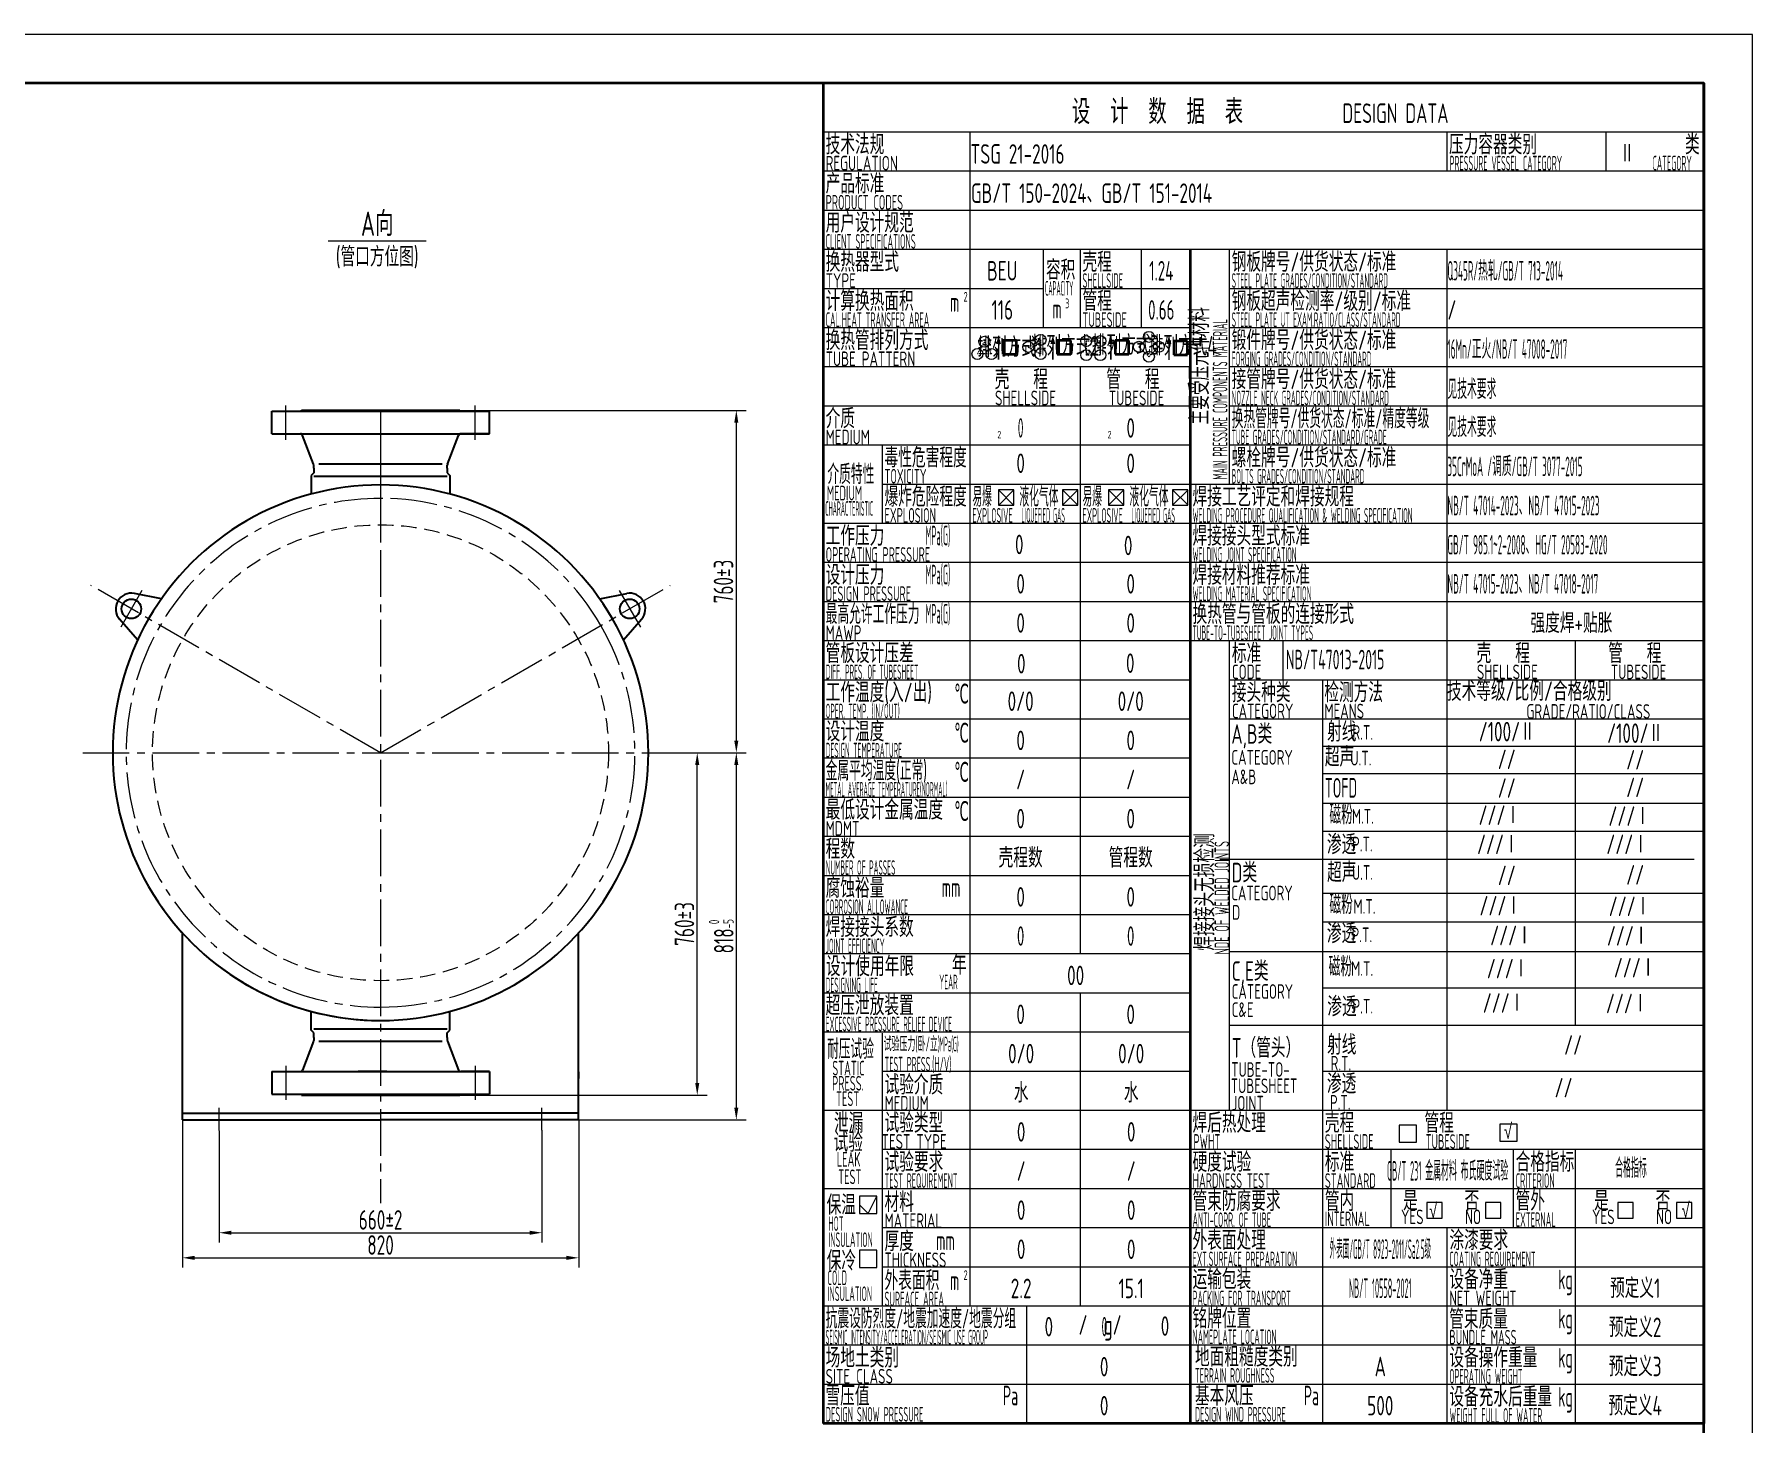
# Model space of a CAD drawing. Header units: millimetres. Extents: x 5765 to 6606, y -201 to 393.
# Drawn here: x 6254.8 to 6606, y 109.4 to 393.4 of the extents above; entities that cross this region are included whole.
import ezdxf
from ezdxf.enums import TextEntityAlignment as Align

# ---------------------------------------------------------------- set-up
doc = ezdxf.new("R2010")
doc.units = ezdxf.units.MM
for name, pattern in [('CENTER2', [28.575, 19.05, -3.175, 3.175, -3.175]), ('DASHED', [0.75, 0.5, -0.25]), ('DASHED2', [9.525, 6.35, -3.175])]:
    doc.linetypes.add(name, pattern=pattern)
for name, color, linetype, lineweight in [('1粗实线', 7, 'Continuous', 35), ('2细实线', 3, 'Continuous', 13), ('3中心线', 1, 'CENTER2', 13), ('4虚线', 4, 'DASHED2', 13), ('7文本', 2, 'Continuous', 13), ('8标注', 3, 'Continuous', 13), ('9图表', 4, 'Continuous', 13)]:
    doc.layers.add(name, color=color, linetype=linetype, lineweight=lineweight)
doc.styles.add('lanpec', font='bpec_e.shx', dxfattribs={"width": 0.75, "bigfont": 'hztxt.shx'})
doc.styles.add('lanpec-dim', font='bpec_e.shx', dxfattribs={"width": 0.75})
doc.dimstyles.new('lanpec', dxfattribs={"dimtxt": 4, "dimasz": 2.5, "dimexe": 2, "dimexo": 0, "dimtad": 1, "dimdsep": 46, "dimtxsty": 'lanpec-dim', "dimcen": 2.5, "dimclrd": 256, "dimclre": 256, "dimclrt": 256, "dimazin": 0, "dimtfac": 1, "dimtmove": 0, "dimatfit": 3, "dimfxl": 1, "dimlwd": -1, "dimlwe": -1, "dimarcsym": 0})

# ---------------------------------------------------------------- blocks, each defined once
blk = doc.blocks.new('A1')
at = {"layer": '1粗实线'}
blk.add_lwpolyline([(-816, 10), (-10, 10), (-10, 584), (-816, 584)], close=True, dxfattribs=at)
at = {"layer": '9图表'}
blk.add_lwpolyline([(-841, 0), (0, 0), (0, 594), (-841, 594)], close=True, dxfattribs=at)
blk = doc.blocks.new('换热器设计数据表')
for p, q in [((-141.04, -83.12), (-144.19, -83.12)), ((-144.19, -83.12), (-144.19, -86.27)), ((-141.04, -86.27), (-141.04, -83.12)), ((-127.94, -83.12), (-131.09, -83.12)), ((-131.09, -83.12), (-131.09, -86.27)), ((-127.94, -86.27), (-127.94, -83.12)), ((-118.54, -83.12), (-121.69, -83.12)), ((-121.69, -83.12), (-121.69, -86.27)), ((-118.54, -86.27), (-118.54, -83.12)), ((-105.44, -83.12), (-108.59, -83.12)), ((-108.59, -83.12), (-108.59, -86.27)), ((-105.44, -86.27), (-105.44, -83.12)), ((-144.19, -86.27), (-141.04, -86.27)), ((-131.09, -86.27), (-127.94, -86.27)), ((-121.69, -86.27), (-118.54, -86.27)), ((-108.59, -86.27), (-105.44, -86.27)), ((-58.74, -212.99), (-62.24, -212.99)), ((-62.24, -212.99), (-62.24, -216.49)), ((-58.74, -216.49), (-58.74, -212.99)), ((-38.15, -212.77), (-41.65, -212.77)), ((-41.65, -212.77), (-41.65, -216.27)), ((-38.15, -216.27), (-38.15, -212.77)), ((-62.24, -216.49), (-58.74, -216.49)), ((-41.65, -216.27), (-38.15, -216.27)), ((-169.06, -227.53), (-172.56, -227.53)), ((-172.56, -227.53), (-172.56, -231.03)), ((-169.06, -231.03), (-169.06, -227.53)), ((-172.56, -231.03), (-169.06, -231.03)), ((-53.44, -228.83), (-56.59, -228.83)), ((-56.59, -228.83), (-56.59, -231.98)), ((-53.44, -231.98), (-53.44, -228.83)), ((-41.46, -228.83), (-44.61, -228.83)), ((-44.61, -228.83), (-44.61, -231.98)), ((-41.46, -231.98), (-41.46, -228.83)), ((-14.39, -228.83), (-17.54, -228.83)), ((-17.54, -228.83), (-17.54, -231.98)), ((-14.39, -231.98), (-14.39, -228.83)), ((-2.41, -228.83), (-5.56, -228.83)), ((-5.56, -228.83), (-5.56, -231.98)), ((-2.41, -231.98), (-2.41, -228.83)), ((-56.59, -231.98), (-53.44, -231.98)), ((-44.61, -231.98), (-41.46, -231.98)), ((-17.54, -231.98), (-14.39, -231.98)), ((-5.56, -231.98), (-2.41, -231.98)), ((-169.06, -238.56), (-172.56, -238.56)), ((-172.56, -238.56), (-172.56, -242.06)), ((-169.06, -242.06), (-169.06, -238.56)), ((-172.56, -242.06), (-169.06, -242.06))]:
    blk.add_line(p, q)
at = {"layer": '1粗实线'}
for p, q in [((0, 0), (-180, 0)), ((-180, 0), (-180, -274)), ((0, 0), (0, -274)), ((-105, -34), (-105, -274)), ((-140.47, -52.59), (-143.27, -52.59)), ((-143.27, -52.59), (-143.27, -55.39)), ((-140.47, -55.39), (-140.47, -52.59)), ((-129.36, -52.59), (-132.16, -52.59)), ((-132.16, -52.59), (-132.16, -55.39)), ((-129.36, -55.39), (-129.36, -52.59)), ((-117.49, -52.59), (-120.29, -52.59)), ((-120.29, -52.59), (-120.29, -55.39)), ((-117.49, -55.39), (-117.49, -52.59)), ((-105.53, -52.69), (-108.33, -52.69)), ((-108.33, -52.69), (-108.33, -55.49)), ((-105.53, -55.49), (-105.53, -52.69)), ((-143.27, -55.39), (-140.47, -55.39)), ((-132.16, -55.39), (-129.36, -55.39)), ((-120.29, -55.39), (-117.49, -55.39)), ((-108.33, -55.49), (-105.53, -55.49)), ((0, -274), (-180, -274))]:
    blk.add_line(p, q, dxfattribs=at)
at = {"layer": '2细实线'}
for p, q in [((-170.81, -231.03), (-169.06, -227.53)), ((-172.56, -229.28), (-170.81, -231.03))]:
    blk.add_line(p, q, dxfattribs=at)
at = {"layer": '9图表'}
for p, q in [((0, -10), (-180, -10)), ((-150, -10), (-150, -154)), ((-52.5, -10), (-52.5, -18)), ((-20, -10), (-20, -18)), ((0, -18), (-180, -18)), ((0, -26), (-180, -26)), ((0, -34), (-180, -34)), ((-135, -34), (-135, -50)), ((-127.5, -34), (-127.5, -50)), ((-115, -34), (-115, -50)), ((-97, -34), (-97, -82)), ((-52.5, -34), (-52.5, -210)), ((-135, -42), (-180, -42)), ((-105, -42), (-127.5, -42)), ((0, -42), (-97, -42)), ((0, -42), (-97, -42)), ((-105, -50), (-180, -50)), ((-144.15, -51.6), (-144.15, -56.46)), ((-133.05, -51.6), (-133.05, -56.46)), ((-121.18, -51.6), (-121.18, -56.46)), ((-109.32, -51.7), (-109.32, -56.55)), ((0, -50), (-97, -50)), ((0, -50), (-97, -50)), ((-144.15, -56.46), (-144.15, -54.98)), ((-133.05, -56.46), (-133.05, -54.98)), ((-121.18, -56.46), (-121.18, -54.98)), ((-105, -58), (-180, -58)), ((-127.5, -58), (-127.5, -178)), ((0, -58), (-97, -58)), ((-105, -66), (-180, -66)), ((0, -66), (-97, -66)), ((-105, -74), (-180, -74)), ((-167.96, -74), (-167.96, -90)), ((0, -74), (-97, -74)), ((0, -82), (-167.96, -82)), ((0, -90), (-180, -90)), ((0, -98), (-180, -98)), ((0, -106), (-180, -106)), ((0, -114), (-180, -114)), ((0, -114), (-97, -114)), ((-97, -114), (-97, -210)), ((-85.95, -122), (-85.95, -114)), ((-26.25, -114), (-26.25, -122)), ((-105, -122), (-180, -122)), ((0, -122), (-97, -122)), ((0, -122), (-97, -122)), ((-77.95, -122), (-77.95, -210)), ((-105, -130), (-180, -130)), ((-77.95, -130), (-97, -130)), ((0, -130), (-85.95, -130)), ((-26.25, -130), (-26.25, -192.64)), ((0, -135.6), (-77.95, -135.6)), ((-105, -138), (-180, -138)), ((0, -141.16), (-77.95, -141.16)), ((-105, -146), (-180, -146)), ((0, -147.24), (-77.95, -147.24)), ((-105, -154), (-180, -154)), ((-150, -154), (-150, -250)), ((0, -152.97), (-77.95, -152.97)), ((-1.92, -158.71), (-98.92, -158.71)), ((-105, -162), (-180, -162)), ((0, -165.6), (-77.95, -165.6)), ((-105, -170), (-180, -170)), ((0, -171.52), (-77.95, -171.52)), ((-105, -178), (-180, -178)), ((0.09, -177.55), (-96.91, -177.55)), ((-105, -186), (-180, -186)), ((-127.5, -186), (-127.5, -250)), ((0.03, -185.02), (-77.93, -185.02)), ((-0.09, -192.64), (-97.09, -192.64)), ((-105, -194), (-180, -194)), ((-167.96, -194.21), (-167.96, -226.21)), ((-105, -202), (-167.96, -202)), ((0, -202), (-77.95, -202)), ((-105, -210), (-180, -210)), ((0, -210), (-105, -210)), ((-77.95, -210), (-77.95, -274)), ((0, -218), (-167.96, -218)), ((-63.95, -218), (-63.95, -234)), ((-38.95, -218), (-38.95, -234)), ((-26.25, -218), (-26.25, -234)), ((0, -226), (-180, -226)), ((-167.96, -226.21), (-167.96, -250)), ((0, -234), (-167.96, -234)), ((0, -234), (-167.96, -234)), ((-52.5, -234), (-52.5, -274)), ((-26.25, -234), (-26.25, -274)), ((0, -242), (-167.96, -242)), ((0, -250), (-180, -250)), ((-138.45, -250), (-138.45, -274)), ((-52.5, -258), (-180, -258)), ((0, -258), (-52.5, -258)), ((0, -266), (-180, -266)), ((0, -266), (-52.5, -266)), ((-77.95, -273.66), (-77.95, -274)), ((-52.5, -273.66), (-52.5, -274)), ((-26.25, -273.66), (-26.25, -274)), ((0, -274), (-180, -274)), ((0, -274), (-180, -274))]:
    blk.add_line(p, q, dxfattribs=at)
at = {"layer": '9图表', "linetype": 'DASHED', "ltscale": 0.6}
for p, q in [((-138.07, -53.9), (-135.57, -52.46)), ((-135.57, -52.46), (-135.57, -55.34)), ((-115.46, -53.87), (-113.42, -51.84)), ((-111.39, -53.87), (-113.42, -51.84)), ((-147.04, -52.84), (-148.48, -55.34)), ((-145.6, -55.34), (-148.48, -55.34)), ((-147.04, -52.84), (-145.6, -55.34)), ((-138.07, -53.9), (-135.57, -55.34)), ((-123.35, -52.7), (-126.23, -52.7)), ((-126.23, -52.7), (-126.23, -55.58)), ((-123.35, -55.58), (-126.23, -55.58)), ((-123.35, -55.58), (-123.35, -52.7)), ((-115.46, -53.87), (-113.42, -55.91)), ((-113.42, -55.91), (-111.39, -53.87))]:
    blk.add_line(p, q, dxfattribs=at)
at = {"layer": '9图表'}
for points in [[(-144.15, -51.6, 0, 1, 0), (-144.15, -53.31, 1, 1, 0)], [(-133.05, -51.6, 0, 1, 0), (-133.05, -53.31, 1, 1, 0)], [(-121.18, -51.6, 0, 1, 0), (-121.18, -53.31, 1, 1, 0)], [(-109.32, -51.6, 0, 1, 0), (-109.32, -53.31, 1, 1, 0)]]:
    blk.add_lwpolyline(points, format="xyseb", dxfattribs=at)
for centre in [(-147.04, -52.84), (-135.57, -52.46), (-126.23, -52.7), (-123.35, -52.7), (-113.42, -51.84), (-148.48, -55.34), (-145.6, -55.34), (-138.07, -53.9), (-135.57, -55.34), (-126.23, -55.58), (-123.35, -55.58), (-115.46, -53.87), (-113.42, -55.91), (-111.39, -53.87)]:
    blk.add_circle(centre, 1.12, dxfattribs=at)
at = {"layer": '7文本', "color": 4, "style": 'lanpec'}
for s, height, width, p in [('设  计  数  据  表', 5, 0.75, (-129.18, -8.34)), ('DESIGN DATA', 4, 0.75, (-73.86, -8.12)), ('技术法规', 4, 0.75, (-179.5, -14.54)), ('压力容器类别', 4, 0.75, (-52.07, -14.54)), ('类', 4, 0.75, (-3.82, -14.54)), ('REGULATION', 3, 0.75, (-179.5, -17.83)), ('PRESSURE VESSEL CATEGORY', 3, 0.4, (-51.95, -17.83)), ('CATEGORY', 3, 0.4, (-10.46, -17.82)), ('产品标准', 4, 0.75, (-179.5, -22.54)), ('PRODUCT CODES', 3, 0.6, (-179.5, -25.83)), ('用户设计规范 ', 4, 0.75, (-179.5, -30.54)), ('CLIENT SPECIFICATIONS', 3, 0.5, (-179.5, -33.83)), ('换热器型式', 4, 0.75, (-179.5, -38.54)), ('壳程', 4, 0.75, (-127, -38.54)), ('钢板牌号/供货状态/标准', 4, 0.75, (-96.5, -38.54)), ('容积', 4, 0.75, (-134.45, -40.17)), ('TYPE', 3, 0.75, (-179.5, -41.83)), ('计算换热面积', 4, 0.75, (-179.5, -46.54)), ('CAPACITY', 3, 0.3, (-134.66, -43.4)), ('SHELLSIDE', 3, 0.5, (-127, -41.83)), ('管程', 4, 0.75, (-127, -46.54)), ('STEEL PLATE GRADES/CONDITION/STANDARD', 3, 0.35, (-96.5, -41.83)), ('钢板超声检测率/级别/标准', 4, 0.75, (-96.5, -46.54)), ('m', 4, 0.6, (-154.09, -46.75)), ('2', 2, 0.6, (-151.31, -44.65)), ('m', 4, 0.6, (-133.16, -48.1)), ('3', 2, 0.6, (-130.54, -46)), ('CAL.HEAT TRANSFER AREA', 3, 0.45, (-179.5, -49.83)), ('TUBESIDE', 3, 0.6, (-127, -49.83)), ('STEEL PLATE UT EXAM.RATIO/CLASS/STANDARD', 3, 0.35, (-96.5, -49.83)), ('换热管排列方式', 4, 0.75, (-179.5, -54.54)), ('锻件牌号/供货状态/标准 ', 4, 0.75, (-96.5, -54.54)), ('TUBE PATTERN', 3, 0.75, (-179.5, -57.83)), ('FORGING GRADES/CONDITION/STANDARD', 3, 0.35, (-96.5, -57.83)), ('壳   程', 4, 0.75, (-144.94, -62.54)), ('管   程', 4, 0.75, (-122.14, -62.54)), ('接管牌号/供货状态/标准 ', 4, 0.75, (-96.5, -62.54)), ('SHELLSIDE', 3, 0.75, (-144.88, -65.83)), ('TUBESIDE', 3, 0.75, (-121.61, -65.83)), ('NOZZLE NECK GRADES/CONDITION/STANDARD', 3, 0.35, (-96.5, -65.83)), ('介质', 4, 0.75, (-179.5, -70.54)), ('换热管牌号/供货状态/标准/精度等级', 4, 0.6, (-96.5, -70.54)), ('MEDIUM', 3, 0.75, (-179.5, -73.83)), ('TUBE GRADES/CONDITION/STANDARD/GRADE', 3, 0.35, (-96.5, -73.83)), ('毒性危害程度', 4, 0.7, (-167.46, -78.54)), ('螺栓牌号/供货状态/标准 ', 4, 0.75, (-96.5, -78.54)), ('介质特性', 4, 0.6, (-179.15, -81.94)), ('TOXICITY ', 3, 0.6, (-167.46, -81.83)), ('BOLTS GRADES/CONDITION/STANDARD', 3, 0.35, (-96.5, -81.83)), ('MEDIUM ', 3, 0.6, (-179.26, -85.28)), ('爆炸危险程度', 4, 0.7, (-167.46, -86.54)), ('易爆', 4, 0.5, (-149.5, -86.54)), ('液化气体', 4, 0.5, (-139.9, -86.54)), ('易爆', 4, 0.5, (-127, -86.54)), ('液化气体', 4, 0.5, (-117.4, -86.54)), ('焊接工艺评定和焊接规程', 4, 0.75, (-104.5, -86.54)), ('CHARACTERISTIC', 3, 0.3, (-179.58, -88.43)), ('EXPLOSION', 3, 0.6, (-167.46, -89.83)), ('EXPLOSIVE', 3, 0.4, (-149.5, -89.83)), ('LIQUEFIED GAS', 3, 0.3, (-139.49, -89.81)), ('EXPLOSIVE', 3, 0.4, (-127, -89.83)), ('LIQUEFIED GAS', 3, 0.3, (-116.99, -89.81)), ('WELDING PROCEDURE QUALIFICATION & WELDING SPECIFICATION', 3, 0.35, (-104.5, -89.83)), ('工作压力', 4, 0.75, (-179.5, -94.54)), ('MPa(G)', 4, 0.35, (-159.07, -94.44)), ('焊接接头型式标准', 4, 0.75, (-104.5, -94.54)), ('OPERATING PRESSURE', 3, 0.6, (-179.5, -97.83)), ('WELDING JOINT SPECIFICATION', 3, 0.35, (-104.5, -97.83)), ('设计压力', 4, 0.75, (-179.5, -102.54)), ('MPa(G)', 4, 0.35, (-159.07, -102.44)), ('焊接材料推荐标准', 4, 0.75, (-104.5, -102.54)), ('DESIGN PRESSURE', 3, 0.6, (-179.5, -105.83)), ('WELDING MATERIAL SPECIFICATION', 3, 0.35, (-104.5, -105.83)), ('最高允许工作压力', 4, 0.6, (-179.5, -110.54)), ('MPa(G)', 4, 0.35, (-159.07, -110.44)), ('换热管与管板的连接形式', 4, 0.75, (-104.5, -110.54)), ('MAWP', 3, 0.75, (-179.5, -113.83)), ('TUBE-TO-TUBESHEET JOINT TYPES', 3, 0.35, (-104.5, -113.83)), ('管板设计压差', 4, 0.75, (-179.5, -118.54)), ('标准', 4, 0.75, (-96.46, -118.54)), ('NB/T47013-2015', 4, 0.6, (-85.4, -119.81)), ('壳   程', 4, 0.75, (-46.42, -118.54)), ('管   程', 4, 0.75, (-19.53, -118.54)), ('DIFF. PRES. OF TUBESHEET', 3, 0.35, (-179.5, -121.83)), ('CODE', 3, 0.75, (-96.46, -121.83)), ('SHELLSIDE', 3, 0.75, (-46.37, -121.83)), ('TUBESIDE', 3, 0.75, (-18.99, -121.83)), ('工作温度(入/出)', 4, 0.75, (-179.5, -126.54)), ('℃', 4, 0.53, (-153.22, -126.76)), ('接头种类', 4, 0.75, (-96.46, -126.54)), ('检测方法', 4, 0.75, (-77.55, -126.54)), ('技术等级/比例/合格级别', 4, 0.75, (-52.5, -126.26)), ('OPER. TEMP. (IN/OUT)', 3, 0.35, (-179.5, -129.83)), ('CATEGORY', 3, 0.75, (-96.46, -129.83)), ('MEANS', 3, 0.75, (-77.55, -129.83)), ('GRADE/RATIO/CLASS', 3, 0.75, (-36.24, -129.92)), ('设计温度', 4, 0.75, (-179.5, -134.54)), ('℃', 4, 0.53, (-153.22, -134.76)), ('A,B类', 4, 0.75, (-96.56, -135.02)), ('射线', 4, 0.75, (-76.99, -134.57)), ('R.T.', 3, 0.75, (-71.81, -134.22)), ('DESIGN TEMPERATURE', 3, 0.35, (-179.5, -137.83)), ('CATEGORY', 3, 0.75, (-96.56, -139.31)), ('超声', 4, 0.75, (-77.45, -139.68)), ('U.T.', 3, 0.75, (-72.21, -139.47)), ('金属平均温度(正常)', 4, 0.6, (-179.5, -142.54)), ('℃', 4, 0.53, (-153.22, -142.76)), ('A&B', 3, 0.75, (-96.56, -143.29)), ('METAL AVERAGE TEMPERATURE(NORMAL) ', 3, 0.3, (-179.5, -145.83)), ('TOFD', 4, 0.6, (-77.45, -146.03)), ('最低设计金属温度', 4, 0.75, (-179.5, -150.54)), ('℃', 4, 0.53, (-153.22, -150.76)), ('磁粉', 4, 0.6, (-76.52, -151.48)), ('MDMT', 3, 0.75, (-179.5, -153.83)), ('M.T.', 3, 0.75, (-71.93, -151.37)), ('程数', 4, 0.75, (-179.5, -158.54)), ('渗透', 4, 0.75, (-77.03, -157.62)), ('P.T.', 3, 0.75, (-71.89, -157.04)), ('NUMBER OF PASSES', 3, 0.35, (-179.5, -161.83)), ('D类', 4, 0.75, (-96.5, -163.36)), ('超声', 4, 0.75, (-76.99, -163.31)), ('U.T.', 3, 0.75, (-71.89, -162.85)), ('腐蚀裕量', 4, 0.75, (-179.5, -166.54)), ('mm', 4, 0.6, (-155.79, -166.36)), ('CATEGORY', 3, 0.75, (-96.59, -167.04)), ('CORROSION ALLOWANCE', 3, 0.35, (-179.5, -169.83)), ('D', 3, 0.75, (-96.41, -171)), ('磁粉', 4, 0.6, (-76.52, -169.85)), ('M.T.', 3, 0.75, (-71.6, -169.79)), ('焊接接头系数', 4, 0.75, (-179.5, -174.54)), ('渗透', 4, 0.75, (-77.03, -175.82)), ('JOINT EFFICIENCY', 3, 0.35, (-179.5, -177.83)), ('P.T.', 3, 0.75, (-72, -175.59)), ('设计使用年限', 4, 0.75, (-179.44, -182.54)), ('年', 4, 0.75, (-153.67, -182.21)), ('C,E类', 4, 0.75, (-96.5, -183.49)), ('磁粉', 4, 0.6, (-76.67, -182.59)), ('YEAR', 3, 0.35, (-156.26, -185.22)), ('M.T.', 3, 0.75, (-72.08, -182.48)), ('超压泄放装置', 4, 0.75, (-179.5, -190.54)), ('超压泄放装置', 4, 0.75, (-179.5, -190.54)), ('DESIGNING LIFE', 3, 0.35, (-179.5, -185.83)), ('CATEGORY', 3, 0.75, (-96.5, -187.17)), ('C&E', 3, 0.75, (-96.5, -190.89)), ('渗透', 4, 0.75, (-76.95, -190.76)), ('P.T.', 3, 0.75, (-71.81, -190.18)), ('EXCESSIVE PRESSURE RELIEF DEVICE', 3, 0.35, (-179.5, -193.83)), ('耐压试验', 4, 0.6, (-179.23, -199.45)), ('试验压力(卧/立)', 3, 0.4, (-167.63, -197.9)), ('MPa(G)', 3, 0.3, (-156.24, -197.92)), ('T（管头）', 4, 0.75, (-96.5, -199.19)), ('射线', 4, 0.75, (-76.99, -198.57)), ('STATIC', 3, 0.6, (-178.14, -202.84)), ('TEST PRESS.(H/V)', 3, 0.4, (-167.46, -202.03)), ('TUBE-TO-', 3, 0.75, (-96.59, -203.12)), ('R.T.', 3, 0.75, (-76.28, -201.83)), ('PRESS.', 3, 0.6, (-178.19, -205.93)), ('试验介质', 4, 0.75, (-167.46, -206.75)), ('TUBESHEET', 3, 0.75, (-96.68, -206.45)), ('渗透', 4, 0.75, (-77.03, -206.54)), ('TEST', 3, 0.6, (-177.37, -209.1)), ('MEDIUM', 3, 0.75, (-167.46, -210.03)), ('JOINT', 3, 0.75, (-96.5, -210)), ('P.T.', 3, 0.75, (-76.41, -209.83)), ('泄漏', 4, 0.75, (-177.79, -214.54)), ('试验类型', 4, 0.75, (-167.46, -214.54)), ('焊后热处理', 4, 0.75, (-104.5, -214.54)), ('壳程', 4, 0.75, (-77.45, -214.54)), ('管程', 4, 0.75, (-57.09, -214.57)), ('试验', 4, 0.75, (-177.88, -218.46)), ('TEST TYPE', 3, 0.75, (-168.08, -217.83)), ('PWHT', 3, 0.6, (-104.32, -217.83)), ('SHELLSIDE', 3, 0.6, (-77.45, -217.83)), ('TUBESIDE', 3, 0.6, (-56.85, -217.83)), ('LEAK', 3, 0.6, (-177.22, -221.48)), ('试验要求', 4, 0.75, (-167.46, -222.54)), ('硬度试验', 4, 0.75, (-104.5, -222.54)), ('标准', 4, 0.75, (-77.45, -222.54)), ('合格指标', 4, 0.75, (-38.45, -222.54)), ('TEST', 3, 0.6, (-176.92, -225.05)), ('TEST REQUIREMENT', 3, 0.4, (-167.46, -225.83)), ('HARDNESS TEST', 3, 0.6, (-104.5, -225.83)), ('STANDARD', 3, 0.6, (-77.45, -225.83)), ('CRITERION', 3, 0.5, (-38.45, -225.83)), ('保温', 4, 0.75, (-179.3, -231.3)), ('材料 ', 4, 0.75, (-167.46, -230.75)), ('管束防腐要求', 4, 0.75, (-104.5, -230.54)), ('管内', 4, 0.75, (-77.45, -230.54)), ('是', 4, 0.75, (-61.47, -230.45)), ('否', 4, 0.75, (-48.9, -230.45)), ('管外', 4, 0.75, (-38.45, -230.5)), ('是', 4, 0.75, (-22.42, -230.45)), ('否', 4, 0.75, (-9.85, -230.45)), ('HOT ', 3, 0.45, (-178.97, -234.61)), ('MATERIAL', 3, 0.75, (-167.46, -234.03)), ('ANTI-CORR. OF TUBE', 3, 0.4, (-104.5, -233.83)), ('INTERNAL', 3, 0.6, (-77.45, -233.64)), ('YES', 3, 0.75, (-61.88, -233.24)), ('NO', 3, 0.75, (-48.81, -233.24)), ('EXTERNAL', 3, 0.5, (-38.45, -233.8)), ('YES', 3, 0.75, (-22.83, -233.24)), ('NO', 3, 0.75, (-9.76, -233.24)), ('INSULATION ', 3, 0.45, (-178.97, -237.91)), ('厚度', 4, 0.75, (-167.46, -238.75)), ('外表面处理', 4, 0.75, (-104.5, -238.54)), ('涂漆要求', 4, 0.75, (-51.98, -238.54)), ('保冷', 4, 0.75, (-179.28, -242.69)), ('mm', 4, 0.6, (-156.93, -238.56)), ('EXT.SURFACE PREPARATION', 3, 0.4, (-104.5, -241.83)), ('COATING REQUIREMENT', 3, 0.4, (-52, -241.83)), ('外表面积', 4, 0.7, (-167.46, -246.75)), ('THICKNESS', 3, 0.74, (-167.46, -242.03)), ('运输包装', 4, 0.75, (-104.5, -246.54)), ('设备净重', 4, 0.75, (-52, -246.54)), ('COLD', 3, 0.45, (-179.11, -245.7)), ('m', 4, 0.6, (-154.09, -246.75)), ('2', 2, 0.6, (-151.31, -244.65)), ('kg', 4, 0.6, (-29.74, -246.54)), ('INSULATION ', 3, 0.45, (-179.11, -248.96)), ('SURFACE AREA', 3, 0.5, (-167.46, -250.03)), ('PACKING FOR TRANSPORT ', 3, 0.4, (-104.5, -249.83)), ('NET WEIGHT', 3, 0.7, (-52, -249.83)), ('抗震设防烈度/地震加速度/地震分组', 4, 0.6, (-179.5, -254.54)), (' /  g/  ', 4, 0.75, (-129.43, -255.82)), ('铭牌位置', 4, 0.75, (-104.5, -254.54)), ('管束质量', 4, 0.75, (-52.03, -254.68)), ('kg', 4, 0.6, (-29.74, -254.54)), ('SEISMIC INTENSITY/ACCELERATION/SEISMIC USE GROUP', 3, 0.3, (-179.5, -257.83)), ('NAMEPLATE LOCATION', 3, 0.4, (-104.5, -257.77)), ('BUNDLE MASS', 3, 0.6, (-52, -257.83)), ('场地土类别', 4, 0.75, (-179.5, -262.54)), ('地面粗糙度类别', 4, 0.75, (-104, -262.37)), ('设备操作重量', 4, 0.75, (-52, -262.54)), ('kg', 4, 0.6, (-29.74, -262.54)), ('SITE CLASS', 3, 0.75, (-179.5, -265.83)), ('TERRAIN ROUGHNESS', 3, 0.4, (-104, -265.65)), ('OPERATING WEIGHT', 3, 0.4, (-52, -265.83)), ('雪压值', 4, 0.75, (-179.53, -270.33)), ('Pa', 4, 0.6, (-143.27, -270.27)), ('基本风压', 4, 0.75, (-104, -270.33)), ('Pa', 4, 0.6, (-81.76, -270.27)), ('设备充水后重量', 4, 0.75, (-52, -270.54)), ('kg', 4, 0.6, (-29.74, -270.54)), ('DESIGN SNOW PRESSURE', 3, 0.5, (-179.53, -273.61)), ('DESIGN WIND PRESSURE', 3, 0.4, (-104, -273.61)), ('WEIGHT FULL OF WATER', 3, 0.4, (-51.95, -273.83))]:
    blk.add_text(s, height=height, dxfattribs=dict(at, width=width)).set_placement(p)
for s, height, width, p in [('主要受压元件材料', 4, 0.75, (-101.09, -69.74)), ('MAIN PRESSURE COMPONENTS MATERIAL ', 3, 0.5, (-97.36, -81.06)), ('焊接接头无损检测 ', 4, 0.75, (-100.01, -177.31)), ('NDE OF WELDED JOINTS', 3, 0.6, (-97, -178.13))]:
    blk.add_text(s, height=height, rotation=90, dxfattribs=dict(at, width=width)).set_placement(p)
blk = doc.blocks.new('*D43')
at = {"layer": '8标注', "transparency": 16777216}
for p, q in [((6292.54, 169.32), (6292.54, 146.46)), ((6358.54, 169.4), (6358.54, 146.46)), ((6295.04, 148.46), (6356.04, 148.46))]:
    blk.add_line(p, q, dxfattribs=at)
for points in [[(6295.04, 148.87), (6295.04, 148.04), (6292.54, 148.46)], [(6356.04, 148.87), (6356.04, 148.04), (6358.54, 148.46)]]:
    blk.add_solid(points, dxfattribs=at)
at = {"layer": 'Defpoints', "color": 0, "transparency": 16777216}
for p in [(6292.54, 169.32), (6358.54, 169.4), (6358.54, 148.46)]:
    blk.add_point(p, dxfattribs=at)
at = {"layer": '8标注', "transparency": 16777216, "insert": (6325.54, 151.08), "char_height": 4, "attachment_point": 5, "style": 'lanpec-dim'}
blk.add_mtext('660%%P2', dxfattribs=at)
blk = doc.blocks.new('*D44')
at = {"layer": '8标注', "transparency": 16777216}
for p, q in [((6285.04, 171.53), (6285.04, 141.33)), ((6366.04, 171.53), (6366.04, 141.33)), ((6287.54, 143.33), (6363.54, 143.33))]:
    blk.add_line(p, q, dxfattribs=at)
for points in [[(6287.54, 143.74), (6287.54, 142.91), (6285.04, 143.33)], [(6363.54, 143.74), (6363.54, 142.91), (6366.04, 143.33)]]:
    blk.add_solid(points, dxfattribs=at)
at = {"layer": 'Defpoints', "color": 0, "transparency": 16777216}
for p in [(6285.04, 171.53), (6366.04, 171.53), (6366.04, 143.33)]:
    blk.add_point(p, dxfattribs=at)
at = {"layer": '8标注', "transparency": 16777216, "insert": (6325.54, 145.95), "char_height": 4, "attachment_point": 5, "style": 'lanpec-dim'}
blk.add_mtext('820', dxfattribs=at)
blk = doc.blocks.new('*D47')
at = {"layer": '8标注', "transparency": 16777216}
for p, q in [((6341.73, 316.58), (6400.27, 316.58)), ((6398.27, 314.08), (6398.27, 249.08)), ((6380.29, 246.58), (6400.27, 246.58))]:
    blk.add_line(p, q, dxfattribs=at)
for points in [[(6397.85, 314.08), (6398.68, 314.08), (6398.27, 316.58)], [(6397.85, 249.08), (6398.68, 249.08), (6398.27, 246.58)]]:
    blk.add_solid(points, dxfattribs=at)
at = {"layer": 'Defpoints', "color": 0, "transparency": 16777216}
for p in [(6341.73, 316.58), (6380.29, 246.58), (6398.27, 246.58)]:
    blk.add_point(p, dxfattribs=at)
at = {"layer": '8标注', "transparency": 16777216, "insert": (6395.64, 281.58), "char_height": 4, "attachment_point": 5, "rotation": 90, "style": 'lanpec-dim'}
blk.add_mtext('760%%P3', dxfattribs=at)
blk = doc.blocks.new('*D48')
at = {"layer": '8标注', "transparency": 16777216}
for p, q in [((6380.29, 246.58), (6400.27, 246.58)), ((6398.27, 244.08), (6398.27, 174.03)), ((6366.04, 171.53), (6400.27, 171.53))]:
    blk.add_line(p, q, dxfattribs=at)
for points in [[(6397.85, 244.08), (6398.68, 244.08), (6398.27, 246.58)], [(6397.85, 174.03), (6398.68, 174.03), (6398.27, 171.53)]]:
    blk.add_solid(points, dxfattribs=at)
at = {"layer": 'Defpoints', "color": 0, "transparency": 16777216}
for p in [(6380.29, 246.58), (6366.04, 171.53), (6398.27, 171.53)]:
    blk.add_point(p, dxfattribs=at)
at = {"layer": '8标注', "transparency": 16777216, "insert": (6395.19, 209.06), "char_height": 4, "attachment_point": 5, "rotation": 90, "style": 'lanpec-dim'}
blk.add_mtext('818{\\H0.525x;\\S 0^ -5;}', dxfattribs=at)
blk = doc.blocks.new('*D49')
at = {"layer": '8标注', "transparency": 16777216}
for p, q in [((6380.29, 246.58), (6392.28, 246.58)), ((6390.28, 179.08), (6390.28, 244.08)), ((6341.73, 176.58), (6392.28, 176.58))]:
    blk.add_line(p, q, dxfattribs=at)
for points in [[(6389.86, 244.08), (6390.7, 244.08), (6390.28, 246.58)], [(6389.86, 179.08), (6390.7, 179.08), (6390.28, 176.58)]]:
    blk.add_solid(points, dxfattribs=at)
at = {"layer": 'Defpoints', "color": 0, "transparency": 16777216}
for p in [(6380.29, 246.58), (6390.28, 246.58), (6341.73, 176.58)]:
    blk.add_point(p, dxfattribs=at)
at = {"layer": '8标注', "transparency": 16777216, "insert": (6387.66, 211.58), "char_height": 4, "attachment_point": 5, "rotation": 90, "style": 'lanpec-dim'}
blk.add_mtext('760%%P3', dxfattribs=at)
blk = doc.blocks.new('*U27')
at = {"layer": '2细实线'}
blk.add_line((-10, 0), (10, 0), dxfattribs=at)
at = {"layer": '7文本', "style": 'lanpec', "width": 0.75}
for tag, height, p in [('节点图名称', 5, (0, 3.5)), ('比例', 4, (0, -3.25))]:
    blk.add_attdef(tag, text='', height=height, dxfattribs=at).set_placement(p, align=Align.MIDDLE_CENTER)

msp = doc.modelspace()

# ---------------------------------------------------------------- linework, layer by layer
for p, q in [((6303.288, 316.383), (6347.788, 316.383)), ((6303.288, 311.773), (6303.288, 316.383)), ((6309.348, 316.583), (6341.728, 316.583)), ((6309.348, 316.383), (6309.348, 316.583)), ((6341.728, 316.383), (6341.728, 316.583)), ((6347.788, 311.773), (6347.788, 316.383)), ((6303.288, 311.773), (6347.788, 311.773)), ((6303.288, 311.773), (6309.144, 311.773)), ((6311.856, 305.569), (6309.611, 311.452)), ((6339.221, 305.569), (6341.466, 311.452)), ((6347.788, 311.773), (6341.933, 311.773)), ((6311.888, 303.822), (6311.354, 303.288)), ((6311.354, 303.288), (6311.354, 299.464)), ((6311.888, 304.783), (6311.888, 305.391)), ((6311.888, 304.783), (6311.888, 303.822)), ((6339.188, 303.087), (6311.888, 303.087)), ((6338.168, 305.583), (6312.909, 305.583)), ((6339.188, 304.783), (6339.188, 305.391)), ((6339.188, 304.783), (6339.188, 303.822)), ((6339.188, 303.822), (6339.722, 303.288)), ((6339.722, 303.288), (6339.722, 299.464)), ((6280.731, 278.045), (6275.216, 279.134)), ((6370.346, 278.045), (6375.86, 279.134)), ((6275.888, 269.657), (6272.188, 273.888)), ((6375.189, 269.657), (6378.889, 273.888)), ((6285.038, 172.932), (6285.038, 209.742)), ((6366.038, 171.532), (6366.038, 209.742)), ((6311.354, 189.879), (6311.354, 193.703)), ((6339.722, 189.879), (6339.722, 193.703)), ((6311.888, 189.345), (6311.354, 189.879)), ((6339.188, 190.08), (6311.888, 190.08)), ((6339.188, 189.345), (6339.722, 189.879)), ((6311.856, 187.597), (6309.611, 181.715)), ((6311.888, 188.383), (6311.888, 189.345)), ((6311.888, 188.383), (6311.888, 187.776)), ((6338.168, 187.583), (6312.909, 187.583)), ((6339.188, 188.383), (6339.188, 189.345)), ((6339.188, 188.383), (6339.188, 187.776)), ((6339.221, 187.597), (6341.466, 181.715)), ((6303.288, 181.393), (6347.788, 181.393)), ((6303.288, 181.393), (6303.288, 176.783)), ((6303.288, 181.393), (6309.144, 181.393)), ((6326.793, 181.393), (6320.938, 181.393)), ((6347.788, 181.393), (6341.933, 181.393)), ((6347.788, 181.393), (6347.788, 176.783)), ((6366.038, 181.383), (6366.038, 179.983)), ((6285.038, 171.532), (6285.038, 176.783)), ((6303.288, 176.783), (6347.788, 176.783)), ((6309.348, 176.783), (6309.348, 176.583)), ((6309.348, 176.583), (6341.728, 176.583)), ((6320.733, 176.783), (6320.733, 176.583)), ((6341.728, 176.783), (6341.728, 176.583)), ((6285.038, 172.932), (6325.538, 172.932)), ((6366.038, 172.932), (6325.538, 172.932)), ((6285.038, 171.532), (6325.538, 171.532)), ((6285.038, 171.532), (6325.538, 171.532)), ((6366.038, 171.532), (6325.538, 171.532)), ((6366.038, 171.532), (6325.538, 171.532))]:
    msp.add_line(p, q)
for centre in [(6274.597, 275.995), (6376.48, 275.995)]:
    msp.add_circle(centre, 2)
for centre, radius, start, end in [((6309.144, 311.273), 0.5, 20.88476, 90), ((6341.933, 311.273), 0.5, 90, 159.11524), ((6311.388, 305.391), 0.5, 0, 20.88476), ((6339.688, 305.391), 0.5, 159.11524, 180), ((6325.538, 246.583), 54.75, 90, 150), ((6325.538, 246.583), 54.75, 30, 90), ((6274.597, 275.995), 3.2, 78.82881, 221.17119), ((6376.48, 275.995), 3.2, 318.82881, 101.17119), ((6325.538, 246.583), 54.75, 150, 270), ((6325.538, 246.583), 54.75, 270, 30), ((6325.538, 246.583), 54.75, 215.07463, 270), ((6311.388, 187.776), 0.5, 339.11524, 0), ((6339.688, 187.776), 0.5, 180, 200.88476), ((6309.144, 181.893), 0.5, 270, 339.11524), ((6341.933, 181.893), 0.5, 200.88476, 270)]:
    msp.add_arc(centre, radius, start, end)
at = {"layer": '2细实线'}
for p, q in [((6451.851, 300.296), (6455.001, 297.146)), ((6451.851, 297.146), (6455.001, 300.296)), ((6464.941, 300.326), (6468.091, 297.176)), ((6464.941, 297.176), (6468.091, 300.326)), ((6474.321, 300.326), (6477.471, 297.176)), ((6474.321, 297.176), (6477.471, 300.326)), ((6487.461, 300.346), (6490.611, 297.196)), ((6487.461, 297.196), (6490.611, 300.346))]:
    msp.add_line(p, q, dxfattribs=at)
at = {"layer": '3中心线', "ltscale": 0.5}
for p, q in [((6306.168, 310.583), (6306.168, 317.573)), ((6325.538, 316.583), (6325.538, 154.505)), ((6344.908, 310.583), (6344.908, 317.573)), ((6325.538, 307.669), (6325.538, 289.681)), ((6325.538, 246.583), (6266.324, 280.771)), ((6276.769, 279.757), (6272.424, 272.232)), ((6325.538, 246.583), (6384.753, 280.771)), ((6374.308, 279.757), (6378.653, 272.232)), ((6264.658, 246.583), (6386.419, 246.583)), ((6306.168, 182.583), (6306.168, 175.593)), ((6344.908, 182.583), (6344.908, 175.593)), ((6292.538, 169.325), (6292.538, 174.006)), ((6358.538, 169.396), (6358.538, 174.006))]:
    msp.add_line(p, q, dxfattribs=at)
for start, end in [(90, 270), (30, 90), (270, 30)]:
    msp.add_arc((6325.538, 246.583), 52, start, end, dxfattribs=at)
at = {"layer": '4虚线', "ltscale": 0.5}
msp.add_circle((6325.538, 246.583), 46.6, dxfattribs=at)

# ---------------------------------------------------------------- block references
msp.add_blockref('*U27', (6324.849, 351.233)).add_auto_attribs({'节点图名称': 'A向', '比例': '(管口方位图)'})
at = {"layer": '2细实线'}
for name, p in [('A1', (6606.028, -200.559)), ('换热器设计数据表', (6596.028, 383.441))]:
    msp.add_blockref(name, p, dxfattribs=at)

# ---------------------------------------------------------------- texts
at = {"layer": '7文本', "style": 'lanpec'}
for s, width, p in [('TSG 21-2016', 0.75, (6446.138, 368.994)), ('Ⅱ', 0.75, (6578.877, 369.114)), ('GB/T 150-2024、GB/T 151-2014', 0.75, (6446.248, 360.976)), ('Q345R/热轧/GB/T 713-2014', 0.4, (6543.638, 345.114)), ('/', 0.75, (6543.638, 337.114)), ('16Mn/正火/NB/T 47008-2017', 0.4, (6543.638, 329.114)), ('见技术要求', 0.5, (6543.638, 320.897)), ('见技术要求', 0.5, (6543.638, 313.114)), ('35CrMoA /调质/GB/T 3077-2015', 0.4, (6543.638, 305.114)), ('NB/T 47014-2023、NB/T 47015-2023', 0.4, (6543.638, 297.114)), ('GB/T 985.1~2-2008、HG/T 20583-2020', 0.4, (6543.638, 289.114)), ('NB/T 47015-2023、NB/T 47018-2017', 0.4, (6543.638, 281.114))]:
    msp.add_text(s, height=4, dxfattribs=dict(at, width=width)).set_placement(p, align=Align.MIDDLE_LEFT)
for s, height, width, p in [('BEU', 4, 0.75, (6452.638, 345.114)), ('1.24', 4, 0.65, (6485.138, 345.114)), ('116', 4, 0.75, (6452.638, 337.114)), ('0.66', 4, 0.65, (6485.138, 337.114)), ('排列方式1', 4, 0.75, (6454.178, 329.515)), ('排列方式2', 4, 0.75, (6465.519, 329.805)), ('排列方式3', 4, 0.75, (6477.842, 329.935)), ('排列方式4', 4, 0.75, (6489.512, 329.805)), ('0', 4, 0.5, (6456.388, 312.985)), ('0', 4, 0.75, (6478.888, 312.985)), ('2', 1.5, 0.75, (6452.044, 311.619)), ('2', 1.5, 0.75, (6474.573, 311.619)), ('0', 4, 0.75, (6456.388, 305.763)), ('0', 4, 0.75, (6478.888, 305.763)), ('0', 4, 0.75, (6456.103, 289.17)), ('0', 4, 0.75, (6478.373, 288.96)), ('0', 4, 0.75, (6456.388, 281.114)), ('0', 4, 0.75, (6478.888, 281.114)), ('0', 4, 0.75, (6456.388, 273.114)), ('0', 4, 0.75, (6478.888, 273.114)), ('强度焊+贴胀', 4, 0.75, (6568.973, 273.074)), ('0', 4, 0.75, (6456.523, 264.79)), ('0', 4, 0.75, (6478.793, 264.9)), ('0/0', 4, 0.75, (6456.388, 257.114)), ('0/0', 4, 0.75, (6478.888, 257.114)), ('0', 4, 0.75, (6456.388, 249.114)), ('0', 4, 0.75, (6478.888, 249.114)), ('/100/Ⅱ', 4, 0.75, (6555.763, 250.901)), ('/100/Ⅱ', 4, 0.75, (6582.013, 250.581)), ('//', 4, 0.75, (6555.763, 245.251)), ('//', 4, 0.75, (6582.013, 245.141)), ('/', 4, 0.75, (6456.388, 241.114)), ('/', 4, 0.75, (6478.888, 241.114)), ('//', 4, 0.75, (6555.763, 239.381)), ('//', 4, 0.75, (6582.013, 239.491)), ('///Ⅰ', 4, 0.75, (6554.256, 233.831)), ('///Ⅰ', 4, 0.75, (6580.796, 233.621)), ('0', 4, 0.75, (6456.388, 233.114)), ('0', 4, 0.75, (6478.888, 233.114)), ('///Ⅰ', 4, 0.75, (6553.936, 227.861)), ('///Ⅰ', 4, 0.75, (6580.366, 227.861)), ('壳程数', 4, 0.75, (6456.388, 225.114)), ('管程数', 4, 0.75, (6478.888, 225.114)), ('//', 4, 0.75, (6555.763, 221.511)), ('//', 4, 0.75, (6582.013, 221.621)), ('0', 4, 0.75, (6456.388, 217.114)), ('0', 4, 0.75, (6478.888, 217.114)), ('///Ⅰ', 4, 0.75, (6554.436, 215.301)), ('///Ⅰ', 4, 0.75, (6580.866, 215.191)), ('0', 4, 0.65, (6456.388, 209.114)), ('0', 4, 0.65, (6478.888, 209.114)), ('///Ⅰ', 4, 0.75, (6556.626, 209.225)), ('///Ⅰ', 4, 0.75, (6580.486, 209.161)), ('///Ⅰ', 4, 0.75, (6555.942, 202.464)), ('///Ⅰ', 4, 0.75, (6581.906, 202.651)), ('00', 4, 0.75, (6467.638, 201.065)), ('///Ⅰ', 4, 0.75, (6555.116, 195.441)), ('///Ⅰ', 4, 0.75, (6580.286, 195.331)), ('0', 4, 0.75, (6456.388, 193.114)), ('0', 4, 0.75, (6478.888, 193.114)), ('//', 4, 0.75, (6569.322, 186.854)), ('//', 4, 0.75, (6567.376, 178.111)), ('√', 3, 0.75, (6556.026, 169.181)), ('GB/T 231 金属材料 布氏硬度试验', 4, 0.3, (6543.683, 161.114)), ('合格指标', 4, 0.3, (6581.159, 161.693)), ('√', 3, 0.75, (6540.726, 152.961)), ('√', 3, 0.75, (6592.33, 153.041)), ('NB/T 10558-2021', 4, 0.3, (6529.91, 137.114))]:
    msp.add_text(s, height=height, dxfattribs=dict(at, width=width)).set_placement(p, align=Align.MIDDLE_CENTER)
at = {"layer": '7文本', "color": 6, "style": 'lanpec', "width": 0.75}
for p in [(6456.492, 185.079), (6478.992, 185.079)]:
    msp.add_text('0/0', height=4, dxfattribs=at).set_placement(p, align=Align.MIDDLE_CENTER)
at = {"layer": '7文本', "color": 2, "style": 'lanpec'}
for s, width, p in [('水', 0.75, (6456.492, 177.079)), ('水', 0.75, (6478.992, 177.079)), ('0', 0.75, (6456.492, 169.079)), ('0', 0.75, (6478.992, 169.079)), ('/', 0.75, (6456.492, 161.079)), ('/', 0.75, (6478.992, 161.079)), ('0', 0.75, (6456.492, 153.079)), ('0', 0.75, (6478.992, 153.079)), ('0', 0.75, (6456.492, 145.079)), ('0', 0.75, (6478.992, 145.079)), ('2.2', 0.75, (6456.492, 137.079)), ('15.1', 0.75, (6478.992, 137.079)), ('预定义1', 0.75, (6582.013, 137.114)), ('0', 0.75, (6462.148, 129.256)), ('0', 0.5, (6473.508, 129.256)), ('0', 0.75, (6485.9, 129.38)), ('预定义2', 0.75, (6582.013, 129.114)), ('0', 0.75, (6473.462, 121.079)), ('A', 0.75, (6529.91, 121.114)), ('预定义3', 0.75, (6582.013, 121.114)), ('0', 0.75, (6473.462, 113.096)), ('500', 0.75, (6529.91, 113.114)), ('预定义4', 0.75, (6582.013, 113.114))]:
    msp.add_text(s, height=4, dxfattribs=dict(at, width=width)).set_placement(p, align=Align.MIDDLE_CENTER)
at = {"layer": '7文本', "style": 'lanpec', "oblique": 0.2, "width": 0.25}
msp.add_text('外表面/GB/T 8923-2011/Sa2.5级', height=4, dxfattribs=at).set_placement((6529.91, 145.114), align=Align.MIDDLE_CENTER)

# ---------------------------------------------------------------- dimensions: what is measured, and where the dimension line sits
at = {"layer": '8标注'}
for base, p1, p2, angle, text, picture, middle in [((6398.268, 246.583), (6341.728, 316.583), (6380.288, 246.583), 90, '760%%P3', '*D47', (6395.643, 281.583)), ((6390.28, 246.583), (6341.728, 176.583), (6380.288, 246.583), 270, '760%%P3', '*D49', (6387.655, 211.583)), ((6398.268, 171.532), (6380.288, 246.583), (6366.038, 171.532), 90, '818{\\H0.525x;\\S 0^ -5;}', '*D48', (6395.193, 209.058))]:
    dim = msp.add_linear_dim(base=base, p1=p1, p2=p2, angle=angle, text=text, dimstyle='lanpec', dxfattribs=at)
    dim.commit()
    dim.dimension.update_dxf_attribs({"geometry": picture, "text_midpoint": middle})
for base, p1, p2, text, picture, middle in [((6366.038, 143.328), (6285.038, 171.532), (6366.038, 171.532), '820', '*D44', (6325.538, 145.953)), ((6358.538, 148.455), (6292.538, 169.325), (6358.538, 169.396), '660%%P2', '*D43', (6325.538, 151.08))]:
    dim = msp.add_linear_dim(base=base, p1=p1, p2=p2, text=text, dimstyle='lanpec', dxfattribs=at)
    dim.commit()
    dim.dimension.update_dxf_attribs({"geometry": picture, "text_midpoint": middle})

doc.saveas('drawing.dxf')
